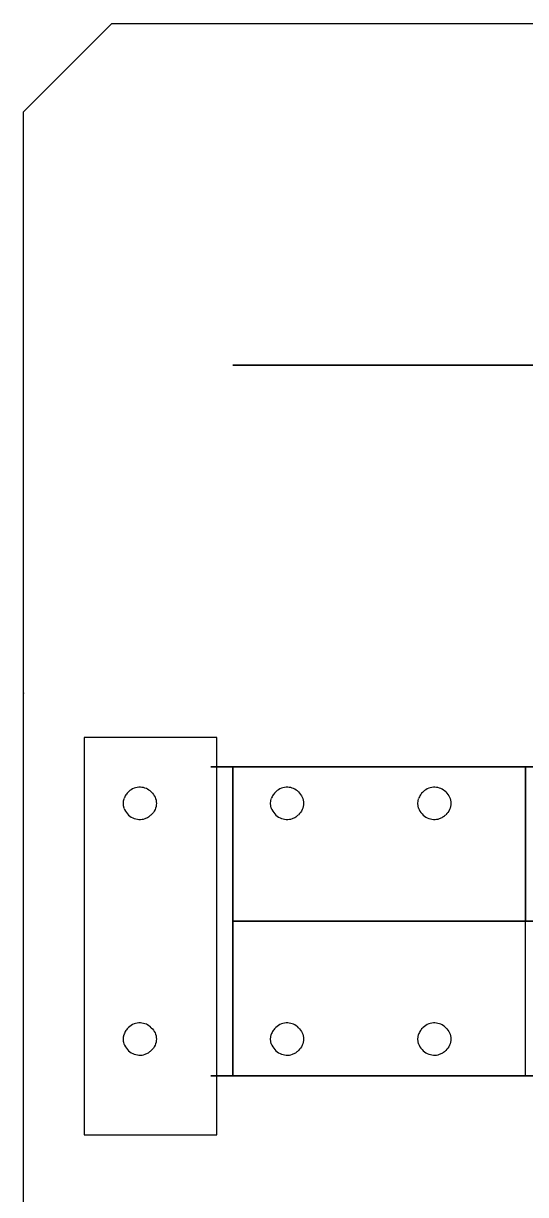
# Model space of a CAD drawing. Header units: millimetres. Extents: x -938 to 450, y -255 to 1556.
# Drawn here: x -443.7 to -330.1, y -113.6 to 151.8 of the extents above; entities that cross this region are included whole.
import ezdxf

# ---------------------------------------------------------------- set-up
doc = ezdxf.new("R2010")
doc.units = ezdxf.units.MM
doc.header["$MEASUREMENT"] = 0
for name, color, linetype in [('Treexalerator v20_Sketch55', 7, 'Continuous'), ('Treexalerator v20_Sketch56', 7, 'Continuous'), ('Treexalerator v20_Sketch57', 7, 'Continuous'), ('Treexalerator v20_Sketch65', 7, 'Continuous'), ('Treexalerator v20_Sketch66', 7, 'Continuous'), ('Treexalerator v20_Sketch69', 7, 'Continuous'), ('Treexalerator v20_Sketch74', 7, 'Continuous'), ('Treexalerator v20_Sketch75', 7, 'Continuous')]:
    doc.layers.add(name, color=color, linetype=linetype)

msp = doc.modelspace()

# ---------------------------------------------------------------- linework, layer by layer
at = {"layer": 'Treexalerator v20_Sketch55'}
for p, q in [((-401.33, -86.63, 347.42), (-401.33, -86.63, 266.8)), ((-401.33, -86.63, 266.8), (-396.33, -86.63, 266.8)), ((-396.33, -86.63, 266.8), (-396.33, -86.63, 342.42)), ((-131.33, -86.63, 352.42), (-396.33, -86.63, 352.42)), ((-391.33, -86.63, 347.42), (-136.33, -86.63, 347.42))]:
    msp.add_line(p, q, dxfattribs=at)
at = {"layer": 'Treexalerator v20_Sketch55', "extrusion": (-3e-16, -1, 5.9e-15)}
msp.add_arc((-396.33, 347.42, 86.63), 5, 90, 180, dxfattribs=at)
at = {"layer": 'Treexalerator v20_Sketch55', "extrusion": (-3e-16, -1, 2.3e-15)}
msp.add_arc((-391.33, 342.42, 86.63), 5, 90, 180, dxfattribs=at)
at = {"layer": 'Treexalerator v20_Sketch56'}
for p, q in [((-401.33, -86.63, 347.42), (-401.33, -86.63, 266.8)), ((-401.33, -86.63, 266.8), (-396.33, -86.63, 266.8)), ((-399.87, -86.63, 136.98), (-364.87, -86.63, 101.98)), ((-399.87, -86.63, 315.95), (-364.87, -86.63, 350.95)), ((-131.33, -86.63, 352.42), (-396.33, -86.63, 352.42)), ((-396.33, -86.63, 266.8), (-396.33, -86.63, 312.42)), ((-396.33, -86.63, 312.42), (-361.33, -86.63, 347.42)), ((-396.33, -86.63, 105.52), (-396.33, -86.63, 155.26)), ((-396.33, -86.63, 140.52), (-361.33, -86.63, 105.52)), ((-396.33, -86.63, 155.26), (-172.01, -86.63, 155.26)), ((-350.41, -86.63, 347.42), (-396.33, -86.63, 347.42)), ((-396.33, -86.63, 304.45), (-350.41, -86.63, 304.45)), ((-396.33, -86.63, 347.42), (-396.33, -86.63, 304.45)), ((-396.33, -86.63, 312.42), (-361.33, -86.63, 347.42)), ((-172.01, -86.63, 105.52), (-396.33, -86.63, 105.52)), ((-361.33, -86.63, 347.42), (-166.33, -86.63, 347.42)), ((-350.41, -86.63, 304.45), (-350.41, -86.63, 347.42))]:
    msp.add_line(p, q, dxfattribs=at)
at = {"layer": 'Treexalerator v20_Sketch56', "extrusion": (-3e-16, -1, 5.9e-15)}
msp.add_arc((-396.33, 347.42, 86.63), 5, 90, 180, dxfattribs=at)
at = {"layer": 'Treexalerator v20_Sketch57'}
for p, q in [((-396.33, -16.63, 352.42), (-131.33, -16.63, 352.42)), ((-396.33, -16.63, 352.42), (-330.08, -16.63, 352.42)), ((-131.33, -16.63, 352.42), (-396.33, -16.63, 352.42)), ((-396.33, -86.63, 352.42), (-396.33, -16.63, 352.42)), ((-396.33, -51.63, 352.42), (-396.33, -16.63, 352.42)), ((-396.33, -16.63, 352.42), (-396.33, -86.63, 352.42)), ((-330.08, -51.63, 352.42), (-330.08, -16.63, 352.42)), ((-330.08, -16.63, 352.42), (-263.83, -16.63, 352.42)), ((-330.08, -16.63, 352.42), (-330.08, -51.63, 352.42)), ((-396.33, -51.63, 352.42), (-396.33, -86.63, 352.42)), ((-131.33, -51.63, 352.42), (-396.33, -51.63, 352.42)), ((-396.33, -51.63, 352.42), (-263.83, -51.63, 352.42)), ((-330.08, -51.63, 352.42), (-396.33, -51.63, 352.42)), ((-396.33, -51.63, 352.42), (-330.08, -51.63, 352.42)), ((-330.08, -51.63, 352.42), (-396.33, -51.63, 352.42)), ((-330.08, -86.63, 352.42), (-330.08, -51.63, 352.42)), ((-330.08, -86.63, 352.42), (-330.08, -51.63, 352.42)), ((-330.08, -51.63, 352.42), (-263.83, -51.63, 352.42)), ((-263.83, -51.63, 352.42), (-330.08, -51.63, 352.42)), ((-131.33, -86.63, 352.42), (-396.33, -86.63, 352.42)), ((-396.33, -86.63, 352.42), (-330.08, -86.63, 352.42)), ((-396.33, -86.63, 352.42), (-131.33, -86.63, 352.42))]:
    msp.add_line(p, q, dxfattribs=at)
at = {"layer": 'Treexalerator v20_Sketch65'}
for p, q in [((-396.33, 74.32, 261.47), (-291.26, 74.32, 261.47)), ((-291.26, 74.32, 191.47), (-396.33, 74.32, 191.47)), ((-396.33, 74.32, 191.47), (-396.33, 74.32, 261.47))]:
    msp.add_line(p, q, dxfattribs=at)
at = {"layer": 'Treexalerator v20_Sketch66'}
for p, q in [((-396.33, -16.63, 266.8), (-401.33, -16.63, 266.8)), ((-401.33, -16.63, 266.8), (-401.33, -16.63, 347.42)), ((-396.33, -16.63, 342.42), (-396.33, -16.63, 326.73)), ((-396.33, -16.63, 352.42), (-131.33, -16.63, 352.42)), ((-396.33, -16.63, 310.35), (-396.33, -16.63, 266.8)), ((-362.8, -16.63, 345.95), (-394.87, -16.63, 313.88)), ((-375.65, -16.63, 347.42), (-391.33, -16.63, 347.42)), ((-391.21, -16.63, 324.61), (-373.53, -16.63, 342.3)), ((-168.41, -16.63, 347.42), (-359.26, -16.63, 347.42))]:
    msp.add_line(p, q, dxfattribs=at)
at = {"layer": 'Treexalerator v20_Sketch66', "extrusion": (3e-16, 1, -2.5e-15)}
for centre, radius, start, end in [((396.33, 347.42, -16.63), 5, 360, 90), ((391.33, 342.42, -16.63), 5, 0, 90), ((393.33, 326.73, -16.63), 3, 225, 360), ((391.33, 310.35, -16.63), 5, 360, 45), ((375.65, 344.42, -16.63), 3, 90, 225), ((359.26, 342.42, -16.63), 5, 45, 90)]:
    msp.add_arc(centre, radius, start, end, dxfattribs=at)
at = {"layer": 'Treexalerator v20_Sketch69'}
msp.add_point((-443.73, 0, 0), dxfattribs=at)
at = {"layer": 'Treexalerator v20_Sketch74'}
for p, q in [((-131.32, -16.77, 352.38), (-396.32, -16.77, 352.38)), ((-396.32, -16.77, 352.38), (-396.32, -86.57, 352.38)), ((-396.32, -86.57, 352.38), (-131.32, -86.57, 352.38))]:
    msp.add_line(p, q, dxfattribs=at)
at = {"layer": 'Treexalerator v20_Sketch75'}
for p, q in [((-443.73, 131.77, -3.53), (-423.73, 151.77, -3.53)), ((-423.73, 151.77, -3.53), (-116.33, 151.77, -3.53)), ((-443.73, -235.03, -3.53), (-443.73, 131.77, -3.53)), ((-430, -10, -3.53), (-430, -100, -3.53)), ((-400, -10, -3.53), (-430, -10, -3.53)), ((-400, -100, -3.53), (-400, -10, -3.53)), ((-430, -100, -3.53), (-400, -100, -3.53))]:
    msp.add_line(p, q, dxfattribs=at)
at = {"layer": 'Treexalerator v20_Sketch75', "extrusion": (6.3e-15, 0, -1)}
for centre, radius, start, end in [((417.03, -24.93, 3.53), 4.08, 344.9909, 15.0091), ((417.03, -24.93, 3.53), 3.39, 130.6131, 229.3869), ((383.7, -24.93, 3.53), 4.08, 344.9909, 15.0091), ((383.7, -24.93, 3.53), 3.39, 130.6131, 229.3869), ((350.37, -24.93, 3.53), 4.08, 344.9909, 15.0091), ((350.37, -24.93, 3.53), 3.39, 130.6131, 229.3869), ((417.03, -78.33, 3.53), 3.39, 130.6131, 229.3869), ((383.7, -78.33, 3.53), 3.39, 130.6131, 229.3869), ((350.37, -78.33, 3.53), 3.39, 130.6131, 229.3869), ((417.03, -78.33, 3.53), 4.08, 344.9909, 15.0091), ((383.7, -78.33, 3.53), 4.08, 344.9909, 15.0091), ((350.37, -78.33, 3.53), 4.08, 344.9909, 15.0091)]:
    msp.add_arc(centre, radius, start, end, dxfattribs=at)
at = {"layer": 'Treexalerator v20_Sketch75'}
for points, knots in [([(-414.83, -22.36, -3.53), (-415.14, -22.03, -3.53), (-415.51, -21.77, -3.53), (-416.34, -21.4, -3.53), (-416.8, -21.3, -3.53), (-417.74, -21.27, -3.53), (-418.23, -21.35, -3.53), (-419.15, -21.69, -3.53), (-419.57, -21.96, -3.53), (-420.17, -22.51, -3.53), (-420.38, -22.75, -3.53), (-420.73, -23.28, -3.53), (-420.87, -23.57, -3.53), (-420.98, -23.87, -3.53)], [0, 0, 0, 0, 0.1342592, 0.1342592, 0.2736208, 0.2736208, 0.4180825, 0.4180825, 0.5676417, 0.5676417, 0.6617479, 0.6617479, 0.7577637, 0.7577637, 0.7577637, 0.7577637]), ([(-381.49, -22.36, -3.53), (-381.8, -22.03, -3.53), (-382.17, -21.77, -3.53), (-383.01, -21.4, -3.53), (-383.46, -21.3, -3.53), (-384.41, -21.27, -3.53), (-384.89, -21.35, -3.53), (-385.81, -21.69, -3.53), (-386.24, -21.96, -3.53), (-386.84, -22.51, -3.53), (-387.04, -22.75, -3.53), (-387.39, -23.28, -3.53), (-387.54, -23.57, -3.53), (-387.65, -23.87, -3.53)], [0, 0, 0, 0, 0.1342592, 0.1342592, 0.2736208, 0.2736208, 0.4180825, 0.4180825, 0.5676417, 0.5676417, 0.6617479, 0.6617479, 0.7577637, 0.7577637, 0.7577637, 0.7577637]), ([(-348.16, -22.36, -3.53), (-348.47, -22.03, -3.53), (-348.84, -21.77, -3.53), (-349.67, -21.4, -3.53), (-350.13, -21.3, -3.53), (-351.08, -21.27, -3.53), (-351.56, -21.35, -3.53), (-352.48, -21.69, -3.53), (-352.91, -21.96, -3.53), (-353.51, -22.51, -3.53), (-353.71, -22.75, -3.53), (-354.06, -23.28, -3.53), (-354.2, -23.57, -3.53), (-354.31, -23.87, -3.53)], [0, 0, 0, 0, 0.1342592, 0.1342592, 0.2736208, 0.2736208, 0.4180825, 0.4180825, 0.5676417, 0.5676417, 0.6617479, 0.6617479, 0.7577637, 0.7577637, 0.7577637, 0.7577637]), ([(-420.98, -25.99, -3.53), (-420.8, -26.48, -3.53), (-420.53, -26.93, -3.53), (-419.85, -27.69, -3.53), (-419.44, -28, -3.53), (-418.54, -28.42, -3.53), (-418.07, -28.55, -3.53), (-417.11, -28.6, -3.53), (-416.64, -28.54, -3.53), (-415.94, -28.29, -3.53), (-415.69, -28.17, -3.53), (-415.23, -27.87, -3.53), (-415.02, -27.7, -3.53), (-414.83, -27.5, -3.53)], [0, 0, 0, 0, 0.1565104, 0.1565104, 0.3079084, 0.3079084, 0.4541916, 0.4541916, 0.5953581, 0.5953581, 0.6790105, 0.6790105, 0.7607598, 0.7607598, 0.7607598, 0.7607598]), ([(-387.65, -25.99, -3.53), (-387.47, -26.48, -3.53), (-387.2, -26.93, -3.53), (-386.51, -27.69, -3.53), (-386.11, -28, -3.53), (-385.21, -28.42, -3.53), (-384.74, -28.55, -3.53), (-383.78, -28.6, -3.53), (-383.31, -28.54, -3.53), (-382.61, -28.29, -3.53), (-382.35, -28.17, -3.53), (-381.89, -27.87, -3.53), (-381.68, -27.7, -3.53), (-381.49, -27.5, -3.53)], [0, 0, 0, 0, 0.1565104, 0.1565104, 0.3079084, 0.3079084, 0.4541916, 0.4541916, 0.5953581, 0.5953581, 0.6790105, 0.6790105, 0.7607598, 0.7607598, 0.7607598, 0.7607598]), ([(-354.31, -25.99, -3.53), (-354.14, -26.48, -3.53), (-353.87, -26.93, -3.53), (-353.18, -27.69, -3.53), (-352.77, -28, -3.53), (-351.88, -28.42, -3.53), (-351.4, -28.55, -3.53), (-350.45, -28.6, -3.53), (-349.98, -28.54, -3.53), (-349.27, -28.29, -3.53), (-349.02, -28.17, -3.53), (-348.56, -27.87, -3.53), (-348.35, -27.7, -3.53), (-348.16, -27.5, -3.53)], [0, 0, 0, 0, 0.1565104, 0.1565104, 0.3079084, 0.3079084, 0.4541916, 0.4541916, 0.5953581, 0.5953581, 0.6790105, 0.6790105, 0.7607598, 0.7607598, 0.7607598, 0.7607598]), ([(-414.83, -75.76, -3.53), (-415.14, -75.43, -3.53), (-415.51, -75.17, -3.53), (-416.34, -74.8, -3.53), (-416.8, -74.7, -3.53), (-417.74, -74.67, -3.53), (-418.23, -74.75, -3.53), (-419.15, -75.09, -3.53), (-419.57, -75.36, -3.53), (-420.17, -75.91, -3.53), (-420.38, -76.15, -3.53), (-420.73, -76.68, -3.53), (-420.87, -76.97, -3.53), (-420.98, -77.27, -3.53)], [0, 0, 0, 0, 0.1342592, 0.1342592, 0.2736208, 0.2736208, 0.4180825, 0.4180825, 0.5676417, 0.5676417, 0.6617479, 0.6617479, 0.7577637, 0.7577637, 0.7577637, 0.7577637]), ([(-381.49, -75.76, -3.53), (-381.8, -75.43, -3.53), (-382.17, -75.17, -3.53), (-383.01, -74.8, -3.53), (-383.46, -74.7, -3.53), (-384.41, -74.67, -3.53), (-384.89, -74.75, -3.53), (-385.81, -75.09, -3.53), (-386.24, -75.36, -3.53), (-386.84, -75.91, -3.53), (-387.04, -76.15, -3.53), (-387.39, -76.68, -3.53), (-387.54, -76.97, -3.53), (-387.65, -77.27, -3.53)], [0, 0, 0, 0, 0.1342592, 0.1342592, 0.2736208, 0.2736208, 0.4180825, 0.4180825, 0.5676417, 0.5676417, 0.6617479, 0.6617479, 0.7577637, 0.7577637, 0.7577637, 0.7577637]), ([(-348.16, -75.76, -3.53), (-348.47, -75.43, -3.53), (-348.84, -75.17, -3.53), (-349.67, -74.8, -3.53), (-350.13, -74.7, -3.53), (-351.08, -74.67, -3.53), (-351.56, -74.75, -3.53), (-352.48, -75.09, -3.53), (-352.91, -75.36, -3.53), (-353.51, -75.91, -3.53), (-353.71, -76.15, -3.53), (-354.06, -76.68, -3.53), (-354.2, -76.97, -3.53), (-354.31, -77.27, -3.53)], [0, 0, 0, 0, 0.1342592, 0.1342592, 0.2736208, 0.2736208, 0.4180825, 0.4180825, 0.5676417, 0.5676417, 0.6617479, 0.6617479, 0.7577637, 0.7577637, 0.7577637, 0.7577637]), ([(-420.98, -79.39, -3.53), (-420.8, -79.88, -3.53), (-420.53, -80.33, -3.53), (-419.85, -81.09, -3.53), (-419.44, -81.4, -3.53), (-418.54, -81.82, -3.53), (-418.07, -81.95, -3.53), (-417.11, -82, -3.53), (-416.64, -81.94, -3.53), (-415.94, -81.69, -3.53), (-415.69, -81.57, -3.53), (-415.23, -81.27, -3.53), (-415.02, -81.1, -3.53), (-414.83, -80.9, -3.53)], [0, 0, 0, 0, 0.1565104, 0.1565104, 0.3079084, 0.3079084, 0.4541916, 0.4541916, 0.5953581, 0.5953581, 0.6790105, 0.6790105, 0.7607598, 0.7607598, 0.7607598, 0.7607598]), ([(-387.65, -79.39, -3.53), (-387.47, -79.88, -3.53), (-387.2, -80.33, -3.53), (-386.51, -81.09, -3.53), (-386.11, -81.4, -3.53), (-385.21, -81.82, -3.53), (-384.74, -81.95, -3.53), (-383.78, -82, -3.53), (-383.31, -81.94, -3.53), (-382.61, -81.69, -3.53), (-382.35, -81.57, -3.53), (-381.89, -81.27, -3.53), (-381.68, -81.1, -3.53), (-381.49, -80.9, -3.53)], [0, 0, 0, 0, 0.1565104, 0.1565104, 0.3079084, 0.3079084, 0.4541916, 0.4541916, 0.5953581, 0.5953581, 0.6790105, 0.6790105, 0.7607598, 0.7607598, 0.7607598, 0.7607598]), ([(-354.31, -79.39, -3.53), (-354.14, -79.88, -3.53), (-353.87, -80.33, -3.53), (-353.18, -81.09, -3.53), (-352.77, -81.4, -3.53), (-351.88, -81.82, -3.53), (-351.4, -81.95, -3.53), (-350.45, -82, -3.53), (-349.98, -81.94, -3.53), (-349.27, -81.69, -3.53), (-349.02, -81.57, -3.53), (-348.56, -81.27, -3.53), (-348.35, -81.1, -3.53), (-348.16, -80.9, -3.53)], [0, 0, 0, 0, 0.1565104, 0.1565104, 0.3079084, 0.3079084, 0.4541916, 0.4541916, 0.5953581, 0.5953581, 0.6790105, 0.6790105, 0.7607598, 0.7607598, 0.7607598, 0.7607598])]:
    msp.add_open_spline(points, degree=3, knots=knots, dxfattribs=at)

doc.saveas('drawing.dxf')
